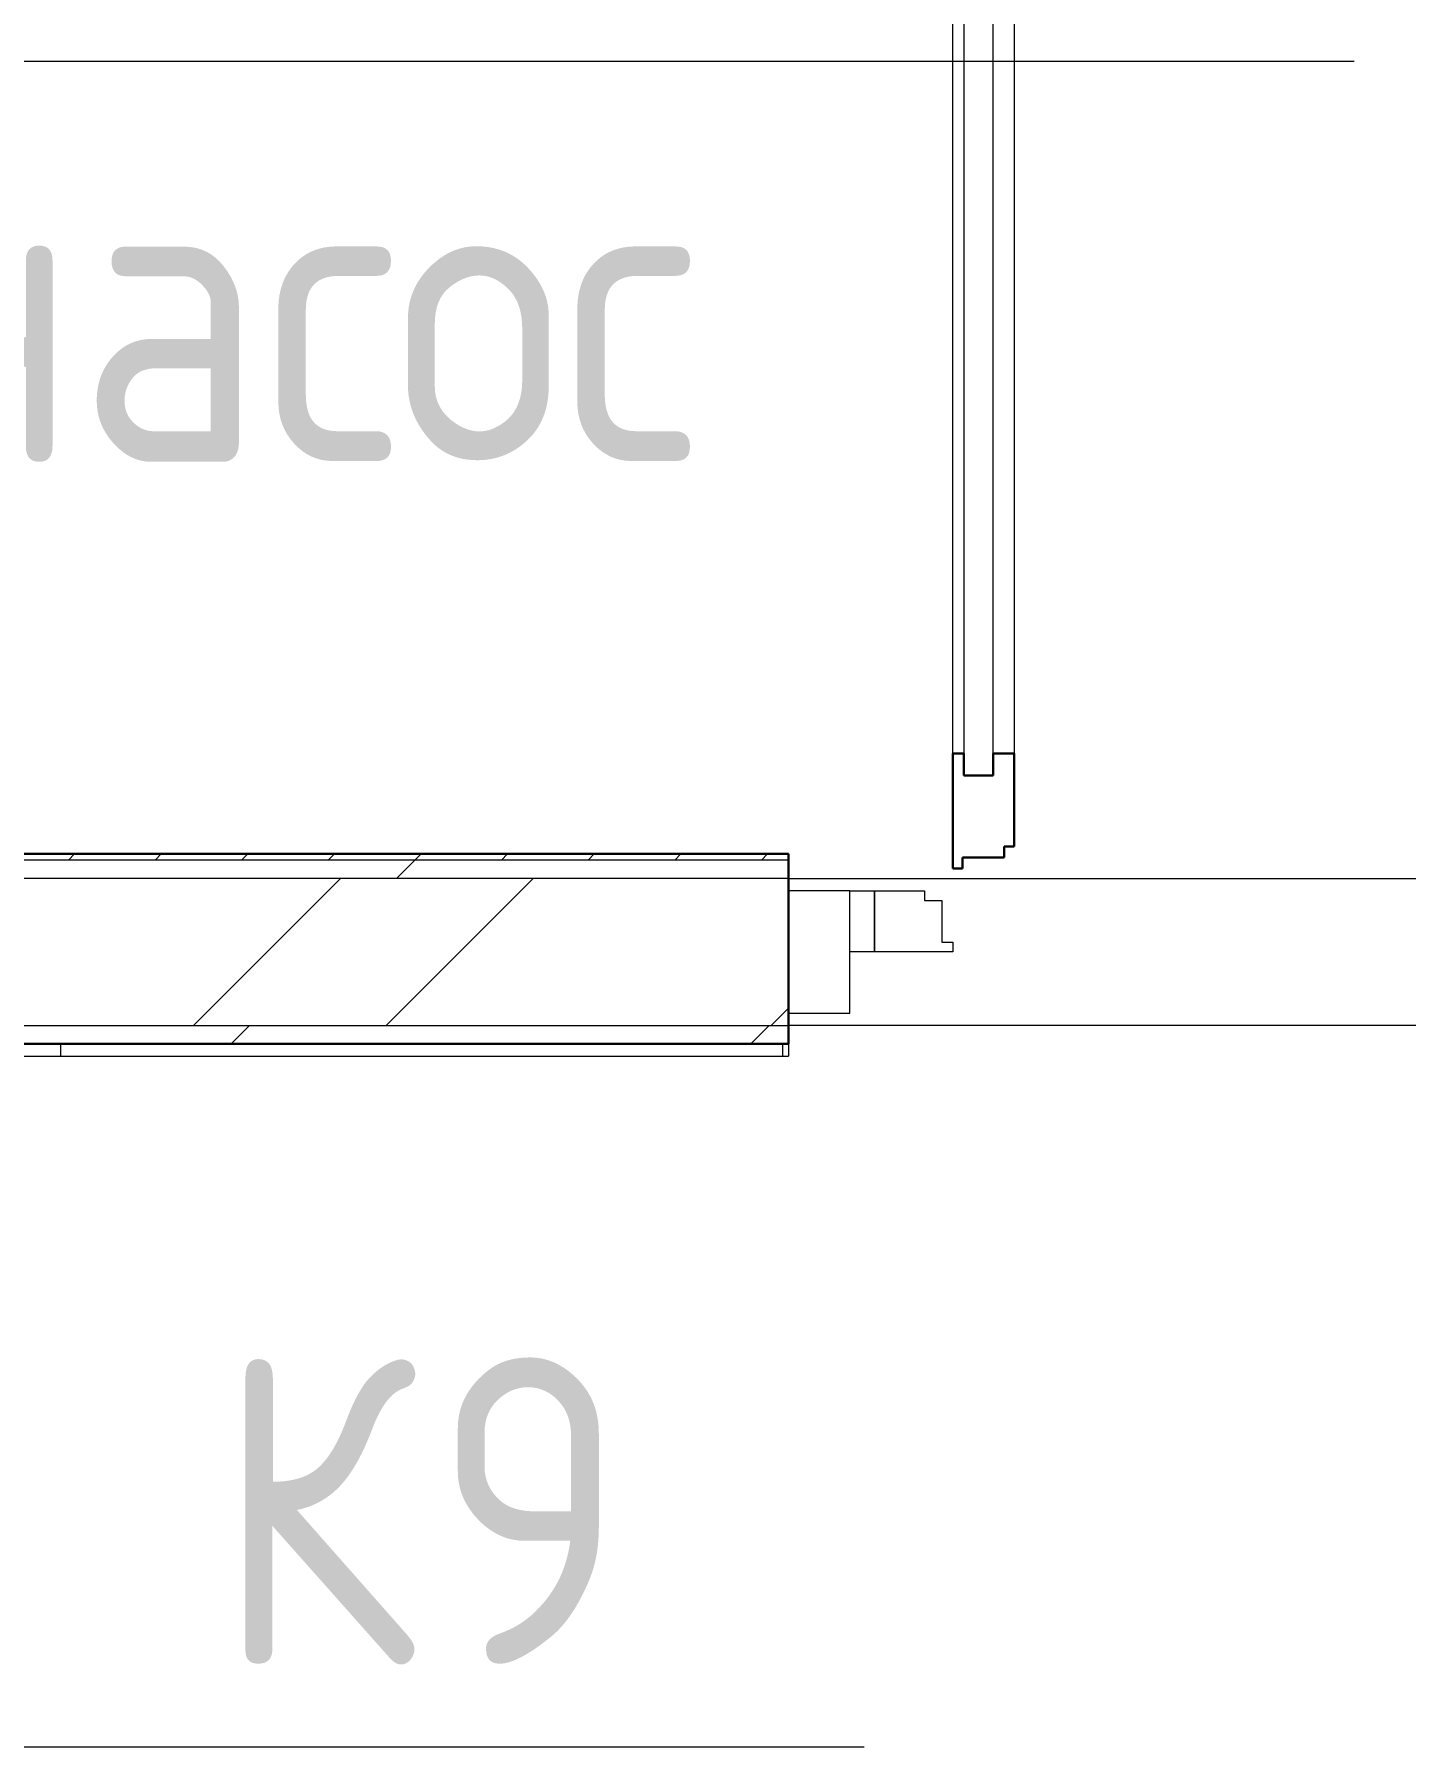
# Model space of a CAD drawing. Header units: millimetres. Extents: x -88595 to 880822, y -1054509 to -148035.
# Drawn here: x 174507 to 175627, y -280621 to -279223 of the extents above; entities that cross this region are included whole.
import ezdxf

# ---------------------------------------------------------------- set-up
doc = ezdxf.new("R2010")
doc.units = ezdxf.units.MM
for name, color, linetype, lineweight in [('Аннотация', 7, 'Continuous', 20), ('Витраж', 7, 'Continuous', 9), ('Двери', 7, 'Continuous', 9), ('Марки', 7, 'Continuous', 20), ('Оборудование', 7, 'Continuous', 18), ('Ограждение', 7, 'Continuous', 9), ('Стены наружные', 7, 'Continuous', 18), ('Стены штриховка', 7, 'Continuous', 9)]:
    doc.layers.add(name, color=color, linetype=linetype, lineweight=lineweight)
doc.layers.add('Двери открывание', color=7, linetype='Continuous', lineweight=9, true_color=0xc0c0c0)
doc.styles.add('$1$GOST Common', font='GOST_Common.ttf', dxfattribs={"width": 0.9, "height": 250})

# ---------------------------------------------------------------- blocks, each defined once
blk = doc.blocks.new('$0$ADSK_M_Оборудование1 - ADSK_Марка_15-3198495-В_Координация_1 этаж ОВ3')
at = {"layer": 'Марки'}
blk.add_line((-3.5, 0), (3.5, 0), dxfattribs=at)
blk = doc.blocks.new('$0$ADSK_Аннотация_Текст_сВыноской - Текст с выноской-3264166-В_Координация_1 этаж ОВ3')
at = {"layer": 'Аннотация'}
blk.add_line((-8, 0), (8, 0), dxfattribs=at)
blk = doc.blocks.new('1 этаж')
at = {"layer": 'Ограждение'}
h = blk.add_hatch(dxfattribs=at)
h.set_pattern_fill('FP_35', color=256, style=0, pattern_type=2)
h.set_pattern_definition([(0, (215928.7, 665542.34), (0, 600), []), (90, (215928.7, 665542.34), (-600, 4e-14), [])])
h.paths.add_polyline_path([(211252.7, 648257.6), (211252.7, 648267.6), (208132.7, 648267.6), (208132.7, 648257.6), (208548.6, 648257.6)])
at = {"layer": 'Витраж', "lineweight": 18, "extrusion": (0, 0, -1)}
for p, q in [((211302.7, 648392.6), (211252.7, 648392.6)), ((211252.7, 648392.6), (211252.7, 648292.6)), ((211302.7, 648292.6), (211302.7, 648342.6)), ((211252.7, 648292.6), (211302.7, 648292.6))]:
    blk.add_line(p, q, dxfattribs=at)
at = {"layer": 'Двери'}
for p, q in [((211395.7, 649332.6), (211395.7, 648486.6)), ((211419.7, 648486.6), (211419.7, 649332.6)), ((211386.7, 648504.6), (211386.7, 649314.6)), ((211436.7, 649314.6), (211436.7, 648504.6)), ((211395.7, 648486.6), (211419.7, 648486.6)), ((211302.7, 648392.6), (211322.7, 648392.6)), ((211302.7, 648342.6), (211302.7, 648392.6)), ((211322.7, 648392.6), (211322.7, 648342.6)), ((211322.7, 648392.6), (211363.7, 648392.6)), ((211322.7, 648342.6), (211322.7, 648392.6)), ((211363.7, 648392.6), (211363.7, 648384.6)), ((211363.7, 648384.6), (211377.7, 648384.6)), ((211377.7, 648384.6), (211377.7, 648350.6)), ((211377.7, 648350.6), (211386.7, 648350.6)), ((211386.7, 648350.6), (211386.7, 648342.6)), ((211322.7, 648342.6), (211302.7, 648342.6)), ((211386.7, 648342.6), (211322.7, 648342.6))]:
    blk.add_line(p, q, dxfattribs=at)
at = {"layer": 'Двери', "lineweight": 30}
for p, q in [((211386.7, 648410.6), (211386.7, 648504.6)), ((211395.7, 648504.6), (211386.7, 648504.6)), ((211395.7, 648486.6), (211395.7, 648504.6)), ((211419.7, 648504.6), (211419.7, 648486.6)), ((211436.7, 648504.6), (211419.7, 648504.6)), ((211436.7, 648504.6), (211436.7, 648428.6)), ((211419.7, 648486.6), (211395.7, 648486.6)), ((211428.7, 648428.6), (211428.7, 648419.6)), ((211436.7, 648428.6), (211428.7, 648428.6)), ((211394.7, 648419.6), (211394.7, 648410.6)), ((211428.7, 648419.6), (211394.7, 648419.6)), ((211394.7, 648410.6), (211386.7, 648410.6))]:
    blk.add_line(p, q, dxfattribs=at)
at = {"layer": 'Двери открывание'}
blk.add_arc((211368.7, 648410.6), 998, 0, 88.9666, dxfattribs=at)
at = {"layer": 'Ограждение'}
for p, q in [((211247.7, 648267.6), (211247.7, 648257.6)), ((211252.7, 648267.6), (211252.7, 648257.6)), ((208132.7, 648257.6), (211252.7, 648257.6)), ((208137.7, 648257.6), (211247.7, 648257.6))]:
    blk.add_line(p, q, dxfattribs=at)
at = {"layer": 'Стены наружные', "lineweight": 30}
for p, q in [((211252.7, 648422.6), (208132.7, 648422.6)), ((211252.7, 648267.6), (211252.7, 648422.6)), ((208132.7, 648267.6), (211252.7, 648267.6))]:
    blk.add_line(p, q, dxfattribs=at)
at = {"layer": 'Стены наружные', "linetype": 'Continuous', "lineweight": 9}
for p, q in [((210664.8, 648417.6), (210669.8, 648422.6)), ((210735.5, 648417.6), (210740.5, 648422.6)), ((210806.2, 648417.6), (210811.2, 648422.6)), ((210876.9, 648417.6), (210881.9, 648422.6)), ((210932.6, 648402.6), (210947.6, 648417.6)), ((210947.6, 648417.6), (210952.6, 648422.6)), ((211018.3, 648417.6), (211023.3, 648422.6)), ((211089, 648417.6), (211094, 648422.6)), ((211159.7, 648417.6), (211164.7, 648422.6)), ((211230.5, 648417.6), (211235.5, 648422.6)), ((210767, 648282.6), (210887, 648402.6)), ((210924.2, 648282.6), (211044.2, 648402.6)), ((211238.5, 648282.6), (211252.7, 648296.8)), ((210797.6, 648267.6), (210812.6, 648282.6)), ((211221.9, 648267.6), (211236.9, 648282.6))]:
    blk.add_line(p, q, dxfattribs=at)
at = {"layer": 'Стены наружные'}
for p, q in [((211252.7, 648402.6), (212482.7, 648402.6)), ((212482.7, 648282.6), (211252.7, 648282.6))]:
    blk.add_line(p, q, dxfattribs=at)
at = {"layer": 'Стены штриховка'}
for p, q in [((211252.7, 648417.6), (208132.7, 648417.6)), ((211252.7, 648402.6), (208132.7, 648402.6)), ((208117.7, 648282.6), (211252.7, 648282.6))]:
    blk.add_line(p, q, dxfattribs=at)

msp = doc.modelspace()

# ---------------------------------------------------------------- block references
at = {"layer": 'Аннотация', "xscale": 100, "yscale": 100, "zscale": 100}
msp.add_blockref('$0$ADSK_Аннотация_Текст_сВыноской - Текст с выноской-3264166-В_Координация_1 этаж ОВ3', (174784.7, -279244.6), dxfattribs=at)
at = {"layer": 'Марки', "xscale": 99.99999999999993, "yscale": 99.99999999999993, "zscale": 99.99999999999993}
msp.add_blockref('$0$ADSK_M_Оборудование1 - ADSK_Марка_15-3198495-В_Координация_1 этаж ОВ3', (174834.9, -280620.7), dxfattribs=at)
at = {"layer": 'Оборудование', "color": 5, "true_color": 0x0000ff}
msp.add_blockref('1 этаж', (-36129.5, -928314.5), dxfattribs=at)

# ---------------------------------------------------------------- texts
at = {"layer": 'Аннотация', "lineweight": 9, "insert": (174377.3, -279321.8), "char_height": 250, "width": 937.974, "attachment_point": 1, "style": '$1$GOST Common'}
msp.add_mtext('насос', dxfattribs=at)
at = {"layer": 'Марки', "lineweight": 9, "char_height": 250, "attachment_point": 1, "style": '$1$GOST Common'}
for s, insert, width in [('\\fGOST Common|b0|i0|c204|p34|;\\W.9;К', (174654.6, -280302.9), 216.456), ('\\fGOST Common|b0|i0|c204|p34|;\\W.9;9', (174833.2, -280302.9), 194.81)]:
    msp.add_mtext(s, dxfattribs=dict(at, insert=insert, width=width))

doc.saveas('drawing.dxf')
